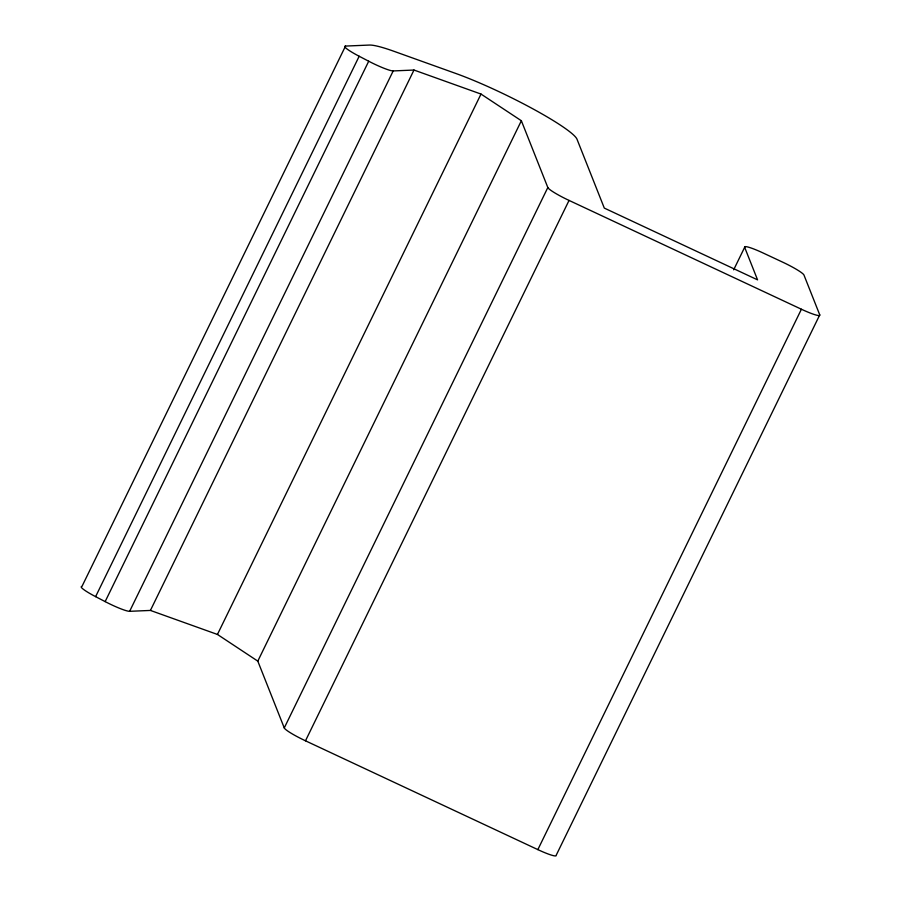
<?xml version="1.0" encoding="UTF-8"?>
<svg xmlns="http://www.w3.org/2000/svg" width="901" height="901" viewBox="0 0 901 901"><rect width="100%" height="100%" fill="white"/><g stroke="black" fill="none" stroke-linecap="round" stroke-linejoin="round"><path stroke-width="1.35" d="M744.654 247.302L757.561 279.862L604.301 208.086L577.023 139.272A82.588 9.922 26 0 0 532.333 108.537A82.588 9.922 26 0 0 455.917 73.51L393.962 51.301A82.588 9.922 26 0 0 369.376 45.061L345.522 46.075L81.946 586.472A22.018 2.647 26 0 0 95.607 596.642L105.147 601.609A22.018 2.647 26 0 0 129.631 611.317L150.422 610.428L217.445 634.45L257.799 661.131L284.265 727.929A22.018 2.647 26 0 0 305.484 740.802L537.852 849.62A22.018 2.647 26 0 0 556.187 855.263L819.752 314.877L803.985 275.087A22.018 2.647 26 0 0 782.778 262.202L763.001 252.944A22.018 2.647 26 0 0 744.654 247.302L733.673 269.816M95.607 596.642L359.172 56.256A22.018 2.647 26 0 1 345.522 46.075M105.147 601.609L368.712 61.223A22.018 2.647 26 0 0 393.196 70.931L413.987 70.041L481.01 94.064L521.364 120.745L547.831 187.532A22.018 2.647 26 0 0 569.049 200.416L801.417 309.234A22.018 2.647 26 0 0 819.752 314.877M129.631 611.317L393.196 70.931M150.422 610.428L413.987 70.041M217.445 634.45L481.01 94.064M257.799 661.131L521.364 120.745M284.265 727.929L547.831 187.532M305.484 740.802L569.049 200.416M537.852 849.62L801.417 309.234M359.172 56.256L368.712 61.223"/></g></svg>
